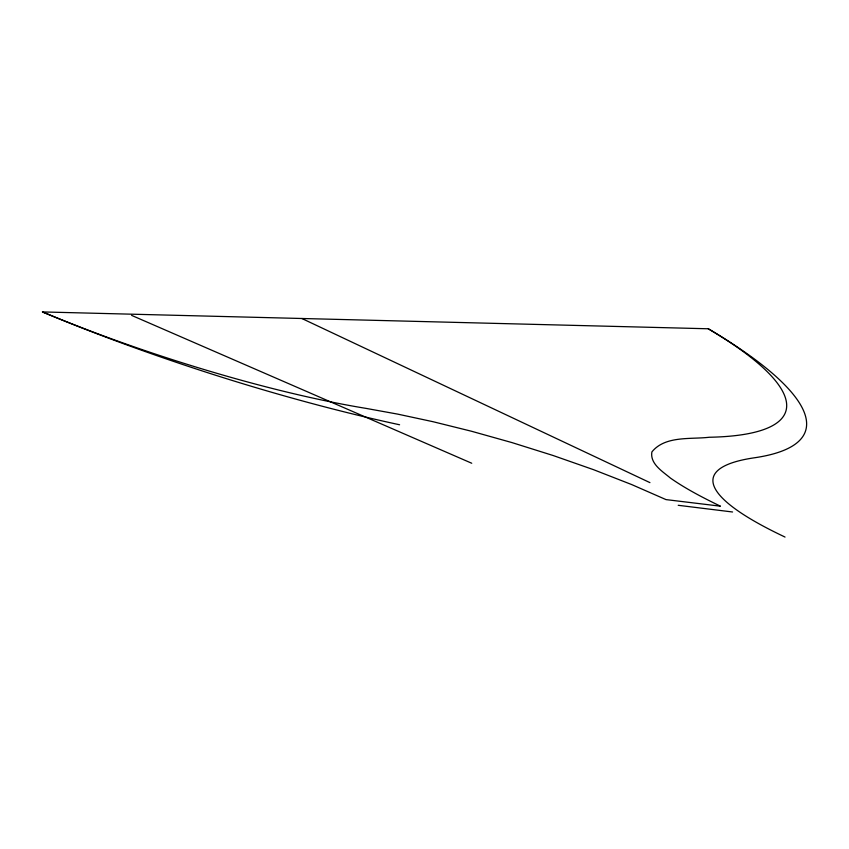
<?xml version="1.0" encoding="UTF-8"?>
<svg xmlns="http://www.w3.org/2000/svg" width="849" height="849" viewBox="0 0 849 849"><rect width="100%" height="100%" fill="white"/><g stroke="black" fill="none" stroke-linecap="round" stroke-linejoin="round"><path stroke-width="1.27" d="M399.592 424.765A432.428 82.958 18 0 1 42.45 311.933L708.278 328.775A468.499 100.819 17.4 0 1 754.443 457.781A416.88 70.446 12.5 0 0 782.566 535.878L785.028 537.067M678.224 505.293L732.57 511.989M131.606 315.372L471.736 463.246M301.873 318.502L649.931 482.625M708.278 328.775A370.642 83.043 16.9 0 1 709.244 437.256C690.439 439.474 665.064 435.537 651.873 451.955C649.878 463.872 662.57 471.418 670.392 478.04C686.098 489.045 703.216 497.811 720.43 506.184L666.009 499.605L631.677 484.567L593.6 469.699L553.198 455.542L512.011 442.605L471.545 431.26L433.107 421.73L397.682 414.121L365.887 408.358A318.099 57.318 18.1 0 1 42.45 311.933"/></g></svg>
